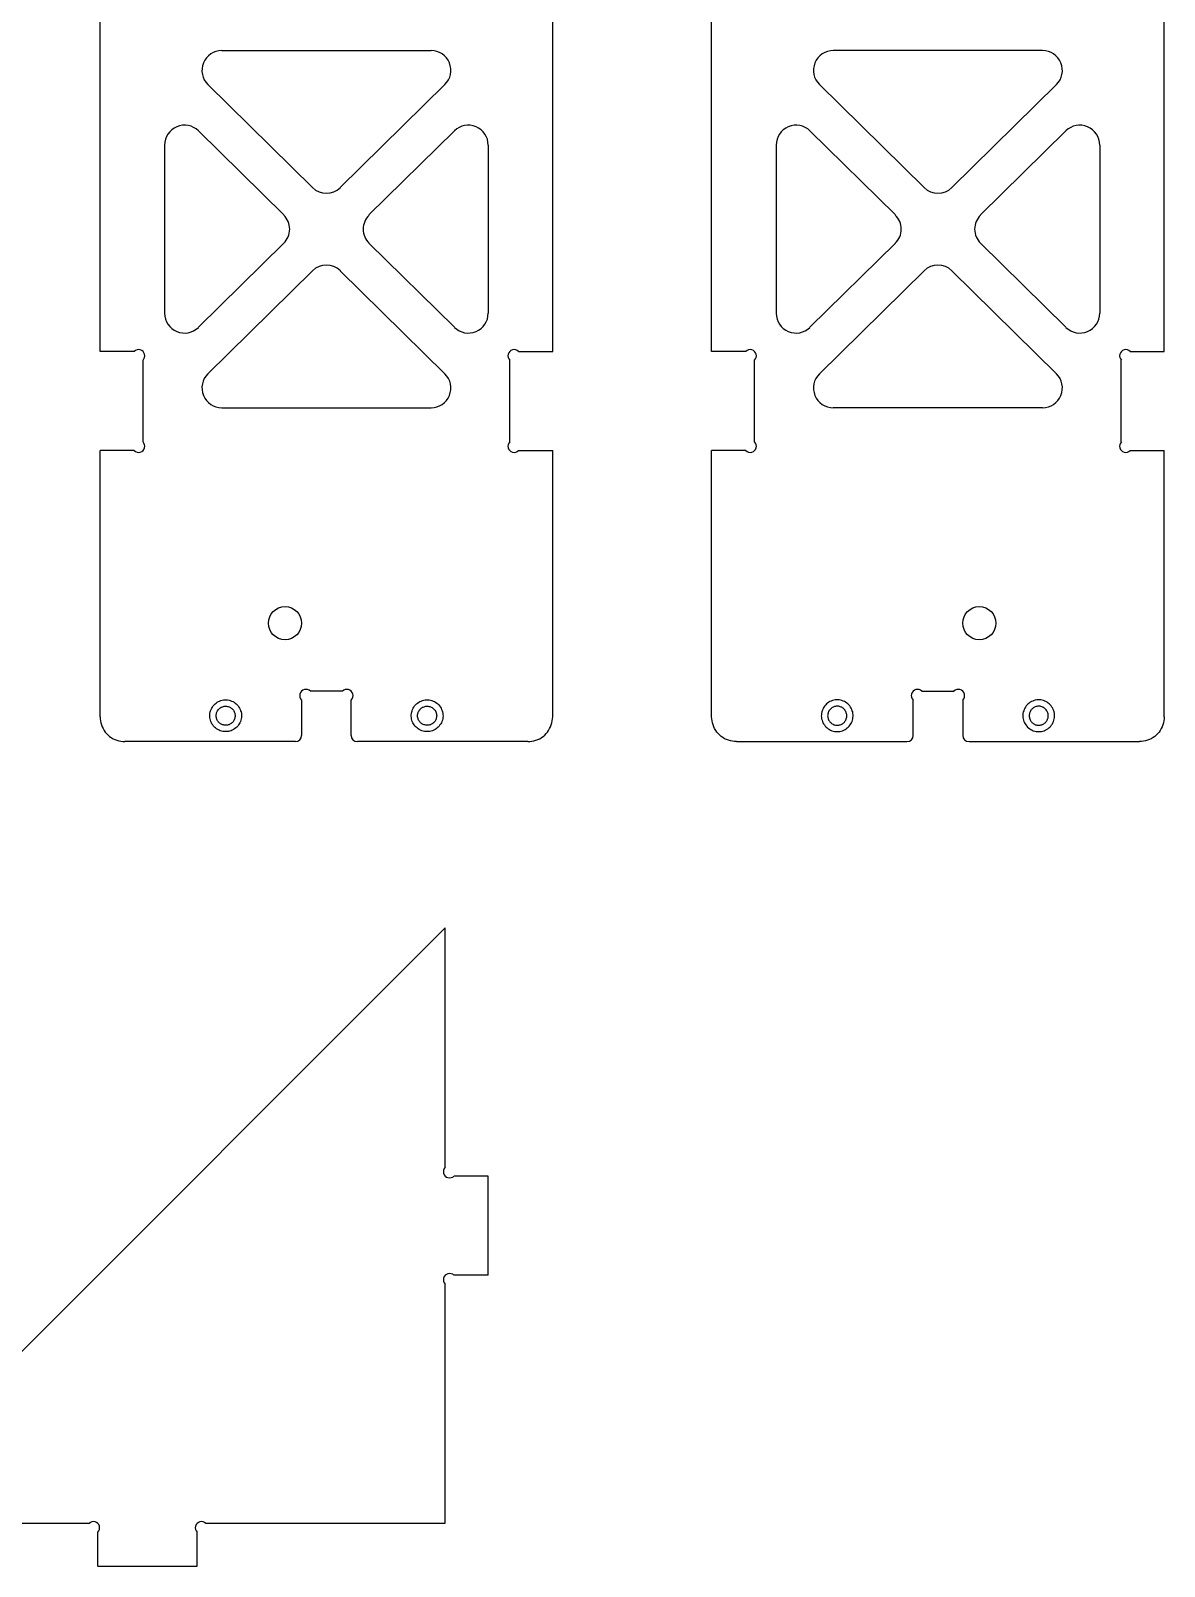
# Model space of a CAD drawing. Extents: x -1.2 to 39.5, y -7.5 to 26.8.
# Drawn here: x 28.07 to 39.49, y -7.51 to 7.97 of the extents above; entities that cross this region are included whole.
import ezdxf

# ---------------------------------------------------------------- set-up
doc = ezdxf.new("R2010")
doc.units = 0
for name, color, linetype in [('CUTSHEETS_2D', 7, 'CONTINUOUS'), ('CUTSHEETS_2D$DRILL_5M', 200, 'CONTINUOUS'), ('CUTSHEETS_2D$EXTERIOR_CUTS', 7, 'CONTINUOUS'), ('CUTSHEETS_2D$INTERIOR_CUTS', 20, 'CONTINUOUS'), ('CUTSHEETS_2D$POCKETS_0_125', 7, 'CONTINUOUS')]:
    doc.layers.add(name, color=color, linetype=linetype)

msp = doc.modelspace()

# ---------------------------------------------------------------- linework, layer by layer
at = {"layer": 'CUTSHEETS_2D'}
for p, q in [((29.116, 4.733), (28.772, 4.733)), ((29.205, 3.822), (29.205, 4.645)), ((32.899, 3.822), (32.899, 4.645)), ((32.987, 4.733), (33.332, 4.733)), ((35.278, 4.733), (34.933, 4.733)), ((35.366, 3.822), (35.366, 4.645)), ((39.06, 3.822), (39.06, 4.645)), ((39.149, 4.733), (39.493, 4.733)), ((29.116, 3.733), (28.772, 3.733)), ((32.987, 3.733), (33.332, 3.733)), ((35.278, 3.733), (34.933, 3.733)), ((39.149, 3.733), (39.493, 3.733)), ((32.249, -1.078), (26.249, -7.078)), ((32.682, -3.578), (32.338, -3.578)), ((32.682, -4.578), (32.682, -3.578)), ((32.682, -4.578), (32.338, -4.578)), ((28.749, -7.511), (28.749, -7.167)), ((29.749, -7.511), (29.749, -7.167)), ((28.749, -7.511), (29.749, -7.511))]:
    msp.add_line(p, q, dxfattribs=at)
at = {"layer": 'CUTSHEETS_2D$DRILL_5M'}
for p, q in [((29.943, 1.082), (29.945, 1.09)), ((29.945, 1.09), (29.948, 1.097)), ((29.948, 1.097), (29.951, 1.105)), ((29.951, 1.105), (29.955, 1.112)), ((29.955, 1.112), (29.96, 1.119)), ((29.96, 1.119), (29.965, 1.125)), ((29.965, 1.125), (29.971, 1.131)), ((29.971, 1.131), (29.977, 1.137)), ((29.977, 1.137), (29.984, 1.141)), ((29.984, 1.141), (29.991, 1.146)), ((29.991, 1.146), (29.998, 1.149)), ((29.998, 1.149), (30.006, 1.152)), ((30.006, 1.152), (30.014, 1.154)), ((30.014, 1.154), (30.022, 1.156)), ((30.022, 1.156), (30.03, 1.157)), ((30.03, 1.157), (30.039, 1.157)), ((30.039, 1.157), (30.047, 1.157)), ((30.047, 1.157), (30.055, 1.155)), ((30.055, 1.155), (30.063, 1.153)), ((30.063, 1.153), (30.071, 1.151)), ((30.071, 1.151), (30.079, 1.147)), ((30.079, 1.147), (30.086, 1.144)), ((30.086, 1.144), (30.093, 1.139)), ((30.093, 1.139), (30.099, 1.134)), ((30.099, 1.134), (30.105, 1.128)), ((30.105, 1.128), (30.111, 1.122)), ((30.111, 1.122), (30.116, 1.116)), ((30.116, 1.116), (30.12, 1.109)), ((30.12, 1.109), (30.124, 1.101)), ((30.124, 1.101), (30.127, 1.094)), ((30.127, 1.094), (30.129, 1.086)), ((30.129, 1.086), (30.131, 1.078)), ((31.973, 1.082), (31.975, 1.09)), ((31.975, 1.09), (31.978, 1.097)), ((31.978, 1.097), (31.981, 1.105)), ((31.981, 1.105), (31.985, 1.112)), ((31.985, 1.112), (31.99, 1.119)), ((31.99, 1.119), (31.995, 1.125)), ((31.995, 1.125), (32.001, 1.131)), ((32.001, 1.131), (32.007, 1.137)), ((32.007, 1.137), (32.014, 1.141)), ((32.014, 1.141), (32.021, 1.146)), ((32.021, 1.146), (32.028, 1.149)), ((32.028, 1.149), (32.036, 1.152)), ((32.036, 1.152), (32.044, 1.154)), ((32.044, 1.154), (32.052, 1.156)), ((32.052, 1.156), (32.06, 1.157)), ((32.06, 1.157), (32.069, 1.157)), ((32.069, 1.157), (32.077, 1.157)), ((32.077, 1.157), (32.085, 1.155)), ((32.085, 1.155), (32.093, 1.153)), ((32.093, 1.153), (32.101, 1.151)), ((32.101, 1.151), (32.109, 1.147)), ((32.109, 1.147), (32.116, 1.144)), ((32.116, 1.144), (32.123, 1.139)), ((32.123, 1.139), (32.129, 1.134)), ((32.129, 1.134), (32.135, 1.128)), ((32.135, 1.128), (32.141, 1.122)), ((32.141, 1.122), (32.146, 1.116)), ((32.146, 1.116), (32.15, 1.109)), ((32.15, 1.109), (32.154, 1.101)), ((32.154, 1.101), (32.157, 1.094)), ((32.157, 1.094), (32.159, 1.086)), ((32.159, 1.086), (32.161, 1.078)), ((36.106, 1.086), (36.104, 1.078)), ((36.108, 1.094), (36.106, 1.086)), ((36.111, 1.101), (36.108, 1.094)), ((36.115, 1.109), (36.111, 1.101)), ((36.119, 1.116), (36.115, 1.109)), ((36.124, 1.122), (36.119, 1.116)), ((36.13, 1.128), (36.124, 1.122)), ((36.136, 1.134), (36.13, 1.128)), ((36.142, 1.139), (36.136, 1.134)), ((36.149, 1.144), (36.142, 1.139)), ((36.156, 1.147), (36.149, 1.144)), ((36.164, 1.151), (36.156, 1.147)), ((36.172, 1.153), (36.164, 1.151)), ((36.18, 1.155), (36.172, 1.153)), ((36.188, 1.157), (36.18, 1.155)), ((36.196, 1.157), (36.188, 1.157)), ((36.205, 1.157), (36.196, 1.157)), ((36.213, 1.156), (36.205, 1.157)), ((36.221, 1.154), (36.213, 1.156)), ((36.229, 1.152), (36.221, 1.154)), ((36.237, 1.149), (36.229, 1.152)), ((36.244, 1.146), (36.237, 1.149)), ((36.251, 1.141), (36.244, 1.146)), ((36.258, 1.137), (36.251, 1.141)), ((36.264, 1.131), (36.258, 1.137)), ((36.27, 1.125), (36.264, 1.131)), ((36.275, 1.119), (36.27, 1.125)), ((36.28, 1.112), (36.275, 1.119)), ((36.284, 1.105), (36.28, 1.112)), ((36.287, 1.097), (36.284, 1.105)), ((36.29, 1.09), (36.287, 1.097)), ((36.292, 1.082), (36.29, 1.09)), ((38.136, 1.086), (38.134, 1.078)), ((38.138, 1.094), (38.136, 1.086)), ((38.141, 1.101), (38.138, 1.094)), ((38.145, 1.109), (38.141, 1.101)), ((38.149, 1.116), (38.145, 1.109)), ((38.154, 1.122), (38.149, 1.116)), ((38.16, 1.128), (38.154, 1.122)), ((38.166, 1.134), (38.16, 1.128)), ((38.172, 1.139), (38.166, 1.134)), ((38.179, 1.144), (38.172, 1.139)), ((38.186, 1.147), (38.179, 1.144)), ((38.194, 1.151), (38.186, 1.147)), ((38.202, 1.153), (38.194, 1.151)), ((38.21, 1.155), (38.202, 1.153)), ((38.218, 1.157), (38.21, 1.155)), ((38.226, 1.157), (38.218, 1.157)), ((38.235, 1.157), (38.226, 1.157)), ((38.243, 1.156), (38.235, 1.157)), ((38.251, 1.154), (38.243, 1.156)), ((38.259, 1.152), (38.251, 1.154)), ((38.267, 1.149), (38.259, 1.152)), ((38.274, 1.146), (38.267, 1.149)), ((38.281, 1.141), (38.274, 1.146)), ((38.288, 1.137), (38.281, 1.141)), ((38.294, 1.131), (38.288, 1.137)), ((38.3, 1.125), (38.294, 1.131)), ((38.305, 1.119), (38.3, 1.125)), ((38.31, 1.112), (38.305, 1.119)), ((38.314, 1.105), (38.31, 1.112)), ((38.317, 1.097), (38.314, 1.105)), ((38.32, 1.09), (38.317, 1.097)), ((38.322, 1.082), (38.32, 1.09)), ((29.941, 1.073), (29.943, 1.082)), ((29.941, 1.065), (29.941, 1.073)), ((29.941, 1.057), (29.941, 1.065)), ((29.941, 1.049), (29.941, 1.057)), ((29.943, 1.041), (29.941, 1.049)), ((29.945, 1.033), (29.943, 1.041)), ((29.948, 1.025), (29.945, 1.033)), ((29.951, 1.017), (29.948, 1.025)), ((29.955, 1.01), (29.951, 1.017)), ((29.96, 1.003), (29.955, 1.01)), ((29.965, 0.997), (29.96, 1.003)), ((29.971, 0.991), (29.965, 0.997)), ((29.977, 0.986), (29.971, 0.991)), ((29.984, 0.981), (29.977, 0.986)), ((29.991, 0.977), (29.984, 0.981)), ((29.998, 0.973), (29.991, 0.977)), ((30.006, 0.97), (29.998, 0.973)), ((30.014, 0.968), (30.006, 0.97)), ((30.022, 0.966), (30.014, 0.968)), ((30.03, 0.965), (30.022, 0.966)), ((30.039, 0.965), (30.03, 0.965)), ((30.047, 0.966), (30.039, 0.965)), ((30.055, 0.967), (30.047, 0.966)), ((30.063, 0.969), (30.055, 0.967)), ((30.071, 0.971), (30.063, 0.969)), ((30.079, 0.975), (30.071, 0.971)), ((30.086, 0.979), (30.079, 0.975)), ((30.093, 0.983), (30.086, 0.979)), ((30.099, 0.988), (30.093, 0.983)), ((30.105, 0.994), (30.099, 0.988)), ((30.111, 1), (30.105, 0.994)), ((30.116, 1.007), (30.111, 1)), ((30.12, 1.014), (30.116, 1.007)), ((30.124, 1.021), (30.12, 1.014)), ((30.127, 1.029), (30.124, 1.021)), ((30.129, 1.037), (30.127, 1.029)), ((30.131, 1.045), (30.129, 1.037)), ((30.131, 1.078), (30.132, 1.069)), ((30.132, 1.053), (30.131, 1.045)), ((30.132, 1.069), (30.133, 1.061)), ((30.133, 1.061), (30.132, 1.053)), ((31.971, 1.073), (31.973, 1.082)), ((31.971, 1.065), (31.971, 1.073)), ((31.971, 1.057), (31.971, 1.065)), ((31.971, 1.049), (31.971, 1.057)), ((31.973, 1.041), (31.971, 1.049)), ((31.975, 1.033), (31.973, 1.041)), ((31.978, 1.025), (31.975, 1.033)), ((31.981, 1.017), (31.978, 1.025)), ((31.985, 1.01), (31.981, 1.017)), ((31.99, 1.003), (31.985, 1.01)), ((31.995, 0.997), (31.99, 1.003)), ((32.001, 0.991), (31.995, 0.997)), ((32.007, 0.986), (32.001, 0.991)), ((32.014, 0.981), (32.007, 0.986)), ((32.021, 0.977), (32.014, 0.981)), ((32.028, 0.973), (32.021, 0.977)), ((32.036, 0.97), (32.028, 0.973)), ((32.044, 0.968), (32.036, 0.97)), ((32.052, 0.966), (32.044, 0.968)), ((32.06, 0.965), (32.052, 0.966)), ((32.069, 0.965), (32.06, 0.965)), ((32.077, 0.966), (32.069, 0.965)), ((32.085, 0.967), (32.077, 0.966)), ((32.093, 0.969), (32.085, 0.967)), ((32.101, 0.971), (32.093, 0.969)), ((32.109, 0.975), (32.101, 0.971)), ((32.116, 0.979), (32.109, 0.975)), ((32.123, 0.983), (32.116, 0.979)), ((32.129, 0.988), (32.123, 0.983)), ((32.135, 0.994), (32.129, 0.988)), ((32.141, 1), (32.135, 0.994)), ((32.146, 1.007), (32.141, 1)), ((32.15, 1.014), (32.146, 1.007)), ((32.154, 1.021), (32.15, 1.014)), ((32.157, 1.029), (32.154, 1.021)), ((32.159, 1.037), (32.157, 1.029)), ((32.161, 1.045), (32.159, 1.037)), ((32.161, 1.078), (32.162, 1.069)), ((32.162, 1.053), (32.161, 1.045)), ((32.162, 1.069), (32.163, 1.061)), ((32.163, 1.061), (32.162, 1.053)), ((36.103, 1.069), (36.102, 1.061)), ((36.102, 1.061), (36.103, 1.053)), ((36.104, 1.078), (36.103, 1.069)), ((36.103, 1.053), (36.104, 1.045)), ((36.104, 1.045), (36.106, 1.037)), ((36.106, 1.037), (36.108, 1.029)), ((36.108, 1.029), (36.111, 1.021)), ((36.111, 1.021), (36.115, 1.014)), ((36.115, 1.014), (36.119, 1.007)), ((36.119, 1.007), (36.124, 1)), ((36.124, 1), (36.13, 0.994)), ((36.13, 0.994), (36.136, 0.988)), ((36.136, 0.988), (36.142, 0.983)), ((36.142, 0.983), (36.149, 0.979)), ((36.149, 0.979), (36.156, 0.975)), ((36.156, 0.975), (36.164, 0.971)), ((36.164, 0.971), (36.172, 0.969)), ((36.172, 0.969), (36.18, 0.967)), ((36.18, 0.967), (36.188, 0.966)), ((36.188, 0.966), (36.196, 0.965)), ((36.196, 0.965), (36.205, 0.965)), ((36.205, 0.965), (36.213, 0.966)), ((36.213, 0.966), (36.221, 0.968)), ((36.221, 0.968), (36.229, 0.97)), ((36.229, 0.97), (36.237, 0.973)), ((36.237, 0.973), (36.244, 0.977)), ((36.244, 0.977), (36.251, 0.981)), ((36.251, 0.981), (36.258, 0.986)), ((36.258, 0.986), (36.264, 0.991)), ((36.264, 0.991), (36.27, 0.997)), ((36.27, 0.997), (36.275, 1.003)), ((36.275, 1.003), (36.28, 1.01)), ((36.28, 1.01), (36.284, 1.017)), ((36.284, 1.017), (36.287, 1.025)), ((36.287, 1.025), (36.29, 1.033)), ((36.29, 1.033), (36.292, 1.041)), ((36.294, 1.073), (36.292, 1.082)), ((36.292, 1.041), (36.294, 1.049)), ((36.294, 1.065), (36.294, 1.073)), ((36.294, 1.057), (36.294, 1.065)), ((36.294, 1.049), (36.294, 1.057)), ((38.133, 1.069), (38.132, 1.061)), ((38.132, 1.061), (38.133, 1.053)), ((38.134, 1.078), (38.133, 1.069)), ((38.133, 1.053), (38.134, 1.045)), ((38.134, 1.045), (38.136, 1.037)), ((38.136, 1.037), (38.138, 1.029)), ((38.138, 1.029), (38.141, 1.021)), ((38.141, 1.021), (38.145, 1.014)), ((38.145, 1.014), (38.149, 1.007)), ((38.149, 1.007), (38.154, 1)), ((38.154, 1), (38.16, 0.994)), ((38.16, 0.994), (38.166, 0.988)), ((38.166, 0.988), (38.172, 0.983)), ((38.172, 0.983), (38.179, 0.979)), ((38.179, 0.979), (38.186, 0.975)), ((38.186, 0.975), (38.194, 0.971)), ((38.194, 0.971), (38.202, 0.969)), ((38.202, 0.969), (38.21, 0.967)), ((38.21, 0.967), (38.218, 0.966)), ((38.218, 0.966), (38.226, 0.965)), ((38.226, 0.965), (38.235, 0.965)), ((38.235, 0.965), (38.243, 0.966)), ((38.243, 0.966), (38.251, 0.968)), ((38.251, 0.968), (38.259, 0.97)), ((38.259, 0.97), (38.267, 0.973)), ((38.267, 0.973), (38.274, 0.977)), ((38.274, 0.977), (38.281, 0.981)), ((38.281, 0.981), (38.288, 0.986)), ((38.288, 0.986), (38.294, 0.991)), ((38.294, 0.991), (38.3, 0.997)), ((38.3, 0.997), (38.305, 1.003)), ((38.305, 1.003), (38.31, 1.01)), ((38.31, 1.01), (38.314, 1.017)), ((38.314, 1.017), (38.317, 1.025)), ((38.317, 1.025), (38.32, 1.033)), ((38.32, 1.033), (38.322, 1.041)), ((38.324, 1.073), (38.322, 1.082)), ((38.322, 1.041), (38.324, 1.049)), ((38.324, 1.065), (38.324, 1.073)), ((38.324, 1.057), (38.324, 1.065)), ((38.324, 1.049), (38.324, 1.057))]:
    msp.add_line(p, q, dxfattribs=at)
at = {"layer": 'CUTSHEETS_2D$EXTERIOR_CUTS'}
for p, q in [((28.772, 4.733), (28.772, 11.965)), ((33.332, 4.733), (33.332, 11.965)), ((34.933, 4.733), (34.933, 11.965)), ((39.493, 4.733), (39.493, 11.965)), ((28.772, 1.627), (28.772, 3.733)), ((33.332, 1.627), (33.332, 3.733)), ((34.933, 1.627), (34.933, 3.733)), ((39.493, 1.627), (39.493, 3.733)), ((28.772, 1.05), (28.772, 1.627)), ((33.332, 1.05), (33.332, 1.627)), ((34.933, 1.05), (34.933, 1.627)), ((39.493, 1.05), (39.493, 1.627)), ((31.213, 1.308), (30.89, 1.308)), ((37.052, 1.308), (37.375, 1.308)), ((30.802, 1.22), (30.802, 0.863)), ((31.302, 0.863), (31.302, 1.22)), ((36.963, 0.863), (36.963, 1.22)), ((37.463, 1.22), (37.463, 0.863)), ((28.772, 1.05), (28.772, 1.03)), ((28.772, 1.03), (28.775, 1.009)), ((28.775, 1.009), (28.779, 0.989)), ((28.779, 0.989), (28.785, 0.969)), ((28.785, 0.969), (28.793, 0.95)), ((28.793, 0.95), (28.802, 0.931)), ((28.802, 0.931), (28.812, 0.914)), ((33.291, 0.914), (33.301, 0.931)), ((33.301, 0.931), (33.311, 0.95)), ((33.311, 0.95), (33.318, 0.969)), ((33.318, 0.969), (33.324, 0.989)), ((33.324, 0.989), (33.328, 1.009)), ((33.328, 1.009), (33.331, 1.03)), ((33.331, 1.03), (33.332, 1.05)), ((34.934, 1.03), (34.933, 1.05)), ((34.937, 1.009), (34.934, 1.03)), ((34.941, 0.989), (34.937, 1.009)), ((34.947, 0.969), (34.941, 0.989)), ((34.954, 0.95), (34.947, 0.969)), ((34.963, 0.931), (34.954, 0.95)), ((34.974, 0.914), (34.963, 0.931)), ((39.463, 0.931), (39.453, 0.914)), ((39.472, 0.95), (39.463, 0.931)), ((39.48, 0.969), (39.472, 0.95)), ((39.486, 0.989), (39.48, 0.969)), ((39.49, 1.009), (39.486, 0.989)), ((39.493, 1.03), (39.49, 1.009)), ((39.493, 1.05), (39.493, 1.03)), ((28.812, 0.914), (28.824, 0.897)), ((28.824, 0.897), (28.838, 0.881)), ((28.838, 0.881), (28.852, 0.866)), ((28.852, 0.866), (28.868, 0.853)), ((28.868, 0.853), (28.885, 0.841)), ((28.885, 0.841), (28.903, 0.83)), ((28.903, 0.83), (28.921, 0.821)), ((28.921, 0.821), (28.94, 0.814)), ((28.94, 0.814), (28.96, 0.808)), ((28.96, 0.808), (28.98, 0.804)), ((28.98, 0.804), (29.001, 0.801)), ((29.001, 0.801), (29.022, 0.8)), ((30.739, 0.8), (29.022, 0.8)), ((33.082, 0.8), (31.364, 0.8)), ((33.082, 0.8), (33.102, 0.801)), ((33.102, 0.801), (33.123, 0.804)), ((33.123, 0.804), (33.143, 0.808)), ((33.143, 0.808), (33.163, 0.814)), ((33.163, 0.814), (33.182, 0.821)), ((33.182, 0.821), (33.201, 0.83)), ((33.201, 0.83), (33.218, 0.841)), ((33.218, 0.841), (33.235, 0.853)), ((33.235, 0.853), (33.251, 0.866)), ((33.251, 0.866), (33.266, 0.881)), ((33.266, 0.881), (33.279, 0.897)), ((33.279, 0.897), (33.291, 0.914)), ((34.986, 0.897), (34.974, 0.914)), ((34.999, 0.881), (34.986, 0.897)), ((35.014, 0.866), (34.999, 0.881)), ((35.03, 0.853), (35.014, 0.866)), ((35.047, 0.841), (35.03, 0.853)), ((35.064, 0.83), (35.047, 0.841)), ((35.083, 0.821), (35.064, 0.83)), ((35.102, 0.814), (35.083, 0.821)), ((35.122, 0.808), (35.102, 0.814)), ((35.142, 0.804), (35.122, 0.808)), ((35.163, 0.801), (35.142, 0.804)), ((35.183, 0.8), (35.163, 0.801)), ((35.183, 0.8), (36.901, 0.8)), ((37.526, 0.8), (39.243, 0.8)), ((39.264, 0.801), (39.243, 0.8)), ((39.285, 0.804), (39.264, 0.801)), ((39.305, 0.808), (39.285, 0.804)), ((39.325, 0.814), (39.305, 0.808)), ((39.344, 0.821), (39.325, 0.814)), ((39.362, 0.83), (39.344, 0.821)), ((39.38, 0.841), (39.362, 0.83)), ((39.397, 0.853), (39.38, 0.841)), ((39.413, 0.866), (39.397, 0.853)), ((39.427, 0.881), (39.413, 0.866)), ((39.441, 0.897), (39.427, 0.881)), ((39.453, 0.914), (39.441, 0.897)), ((32.249, -3.49), (32.249, -1.078)), ((32.249, -6.252), (32.249, -4.667)), ((32.249, -7.078), (32.249, -6.252)), ((27.076, -7.078), (28.661, -7.078)), ((29.838, -7.078), (32.249, -7.078))]:
    msp.add_line(p, q, dxfattribs=at)
for centre, start, end in [((29.16, 4.689), 314.9884, 135.0347), ((32.943, 4.689), 44.9653, 225.0116), ((35.322, 4.689), 314.9884, 135.0347), ((39.105, 4.689), 44.9653, 225.0116), ((29.16, 3.777), 224.9653, 45.0116), ((32.943, 3.777), 134.9884, 315.0347), ((35.322, 3.777), 224.9653, 45.0116), ((39.105, 3.777), 134.9884, 315.0347), ((30.846, 1.264), 45, 225.0924), ((31.258, 1.264), 314.9076, 135), ((37.007, 1.264), 45, 225.0924), ((37.419, 1.264), 314.9076, 135), ((30.739, 0.863), 270, 360), ((31.364, 0.863), 180, 270), ((36.901, 0.863), 270, 0), ((37.526, 0.863), 180, 270), ((32.293, -3.534), 134.9653, 315.0116), ((32.293, -4.623), 44.9884, 225.0347), ((28.705, -7.123), 314.9884, 135.0347), ((29.793, -7.123), 44.9653, 225.0116)]:
    msp.add_arc(centre, 0.0625, start, end, dxfattribs=at)
at = {"layer": 'CUTSHEETS_2D$INTERIOR_CUTS'}
for p, q in [((29.998, 7.765), (32.106, 7.765)), ((38.267, 7.765), (36.159, 7.765)), ((30.911, 6.384), (29.857, 7.423)), ((32.246, 7.423), (31.192, 6.384)), ((36.019, 7.423), (37.073, 6.384)), ((37.354, 6.384), (38.408, 7.423)), ((29.422, 6.813), (29.422, 5.118)), ((30.622, 6.108), (29.762, 6.955)), ((32.341, 6.955), (31.481, 6.108)), ((32.682, 6.813), (32.682, 5.118)), ((35.583, 6.813), (35.583, 5.118)), ((35.924, 6.955), (36.784, 6.108)), ((37.643, 6.108), (38.503, 6.955)), ((38.843, 6.813), (38.843, 5.118)), ((30.622, 5.823), (29.762, 4.976)), ((32.341, 4.976), (31.481, 5.823)), ((35.924, 4.976), (36.784, 5.823)), ((37.643, 5.823), (38.503, 4.976)), ((30.911, 5.546), (29.857, 4.508)), ((32.246, 4.508), (31.192, 5.546)), ((36.019, 4.508), (37.073, 5.546)), ((37.354, 5.546), (38.408, 4.508)), ((29.998, 4.165), (32.106, 4.165)), ((38.267, 4.165), (36.159, 4.165))]:
    msp.add_line(p, q, dxfattribs=at)
for centre in [(30.635, 1.994), (37.63, 1.994)]:
    msp.add_circle(centre, 0.167, dxfattribs=at)
for centre, start, end in [((29.998, 7.565), 90, 225.4265), ((32.106, 7.565), 314.5735, 90), ((36.159, 7.565), 90, 225.4265), ((38.267, 7.565), 314.5735, 90), ((29.622, 6.813), 45.4265, 180), ((32.482, 6.813), 0, 134.5735), ((35.783, 6.813), 45.4265, 180), ((38.643, 6.813), 0, 134.5735), ((31.052, 6.527), 225.4265, 314.5735), ((37.213, 6.527), 225.4265, 314.5735), ((30.482, 5.965), 314.5735, 45.4265), ((31.622, 5.965), 134.5735, 225.4265), ((36.643, 5.965), 314.5735, 45.4265), ((37.783, 5.965), 134.5735, 225.4265), ((31.052, 5.404), 45.4265, 134.5735), ((37.213, 5.404), 45.4265, 134.5735), ((29.622, 5.118), 180, 314.5735), ((32.482, 5.118), 225.4265, 0), ((35.783, 5.118), 180, 314.5735), ((38.643, 5.118), 225.4265, 0), ((29.998, 4.365), 134.5735, 270), ((32.106, 4.365), 270, 45.4265), ((36.159, 4.365), 134.5735, 270), ((38.267, 4.365), 270, 45.4265)]:
    msp.add_arc(centre, 0.2, start, end, dxfattribs=at)
at = {"layer": 'CUTSHEETS_2D$POCKETS_0_125'}
for p, q in [((29.877, 1.071), (29.878, 1.085)), ((29.878, 1.085), (29.881, 1.099)), ((29.881, 1.099), (29.885, 1.112)), ((29.885, 1.112), (29.89, 1.125)), ((29.89, 1.125), (29.896, 1.137)), ((29.896, 1.137), (29.903, 1.149)), ((29.903, 1.149), (29.911, 1.16)), ((29.911, 1.16), (29.92, 1.171)), ((29.92, 1.171), (29.93, 1.18)), ((29.93, 1.18), (29.94, 1.189)), ((29.94, 1.189), (29.952, 1.197)), ((29.952, 1.197), (29.964, 1.204)), ((29.964, 1.204), (29.976, 1.209)), ((29.976, 1.209), (29.989, 1.214)), ((29.989, 1.214), (30.002, 1.217)), ((30.002, 1.217), (30.016, 1.22)), ((30.016, 1.22), (30.03, 1.221)), ((30.03, 1.221), (30.044, 1.221)), ((30.044, 1.221), (30.057, 1.22)), ((30.057, 1.22), (30.071, 1.217)), ((30.071, 1.217), (30.084, 1.214)), ((30.084, 1.214), (30.097, 1.209)), ((30.097, 1.209), (30.11, 1.204)), ((30.11, 1.204), (30.122, 1.197)), ((30.122, 1.197), (30.133, 1.189)), ((30.133, 1.189), (30.144, 1.18)), ((30.144, 1.18), (30.153, 1.171)), ((30.153, 1.171), (30.162, 1.16)), ((30.162, 1.16), (30.17, 1.149)), ((30.17, 1.149), (30.177, 1.137)), ((30.177, 1.137), (30.183, 1.125)), ((30.183, 1.125), (30.188, 1.112)), ((30.188, 1.112), (30.192, 1.099)), ((30.192, 1.099), (30.195, 1.085)), ((30.195, 1.085), (30.196, 1.071)), ((31.907, 1.071), (31.908, 1.085)), ((31.908, 1.085), (31.911, 1.099)), ((31.911, 1.099), (31.915, 1.112)), ((31.915, 1.112), (31.92, 1.125)), ((31.92, 1.125), (31.926, 1.137)), ((31.926, 1.137), (31.933, 1.149)), ((31.933, 1.149), (31.941, 1.16)), ((31.941, 1.16), (31.95, 1.171)), ((31.95, 1.171), (31.96, 1.18)), ((31.96, 1.18), (31.97, 1.189)), ((31.97, 1.189), (31.982, 1.197)), ((31.982, 1.197), (31.994, 1.204)), ((31.994, 1.204), (32.006, 1.209)), ((32.006, 1.209), (32.019, 1.214)), ((32.019, 1.214), (32.032, 1.217)), ((32.032, 1.217), (32.046, 1.22)), ((32.046, 1.22), (32.06, 1.221)), ((32.06, 1.221), (32.074, 1.221)), ((32.074, 1.221), (32.087, 1.22)), ((32.087, 1.22), (32.101, 1.217)), ((32.101, 1.217), (32.114, 1.214)), ((32.114, 1.214), (32.127, 1.209)), ((32.127, 1.209), (32.14, 1.204)), ((32.14, 1.204), (32.152, 1.197)), ((32.152, 1.197), (32.163, 1.189)), ((32.163, 1.189), (32.174, 1.18)), ((32.174, 1.18), (32.183, 1.171)), ((32.183, 1.171), (32.192, 1.16)), ((32.192, 1.16), (32.2, 1.149)), ((32.2, 1.149), (32.207, 1.137)), ((32.207, 1.137), (32.213, 1.125)), ((32.213, 1.125), (32.218, 1.112)), ((32.218, 1.112), (32.222, 1.099)), ((32.222, 1.099), (32.225, 1.085)), ((32.225, 1.085), (32.226, 1.071)), ((36.04, 1.085), (36.039, 1.071)), ((36.043, 1.099), (36.04, 1.085)), ((36.047, 1.112), (36.043, 1.099)), ((36.052, 1.125), (36.047, 1.112)), ((36.058, 1.137), (36.052, 1.125)), ((36.065, 1.149), (36.058, 1.137)), ((36.073, 1.16), (36.065, 1.149)), ((36.082, 1.171), (36.073, 1.16)), ((36.091, 1.18), (36.082, 1.171)), ((36.102, 1.189), (36.091, 1.18)), ((36.113, 1.197), (36.102, 1.189)), ((36.125, 1.204), (36.113, 1.197)), ((36.138, 1.209), (36.125, 1.204)), ((36.151, 1.214), (36.138, 1.209)), ((36.164, 1.217), (36.151, 1.214)), ((36.178, 1.22), (36.164, 1.217)), ((36.191, 1.221), (36.178, 1.22)), ((36.205, 1.221), (36.191, 1.221)), ((36.219, 1.22), (36.205, 1.221)), ((36.233, 1.217), (36.219, 1.22)), ((36.246, 1.214), (36.233, 1.217)), ((36.259, 1.209), (36.246, 1.214)), ((36.271, 1.204), (36.259, 1.209)), ((36.283, 1.197), (36.271, 1.204)), ((36.295, 1.189), (36.283, 1.197)), ((36.305, 1.18), (36.295, 1.189)), ((36.315, 1.171), (36.305, 1.18)), ((36.324, 1.16), (36.315, 1.171)), ((36.332, 1.149), (36.324, 1.16)), ((36.339, 1.137), (36.332, 1.149)), ((36.345, 1.125), (36.339, 1.137)), ((36.35, 1.112), (36.345, 1.125)), ((36.354, 1.099), (36.35, 1.112)), ((36.357, 1.085), (36.354, 1.099)), ((36.358, 1.071), (36.357, 1.085)), ((38.07, 1.085), (38.069, 1.071)), ((38.073, 1.099), (38.07, 1.085)), ((38.077, 1.112), (38.073, 1.099)), ((38.082, 1.125), (38.077, 1.112)), ((38.088, 1.137), (38.082, 1.125)), ((38.095, 1.149), (38.088, 1.137)), ((38.103, 1.16), (38.095, 1.149)), ((38.112, 1.171), (38.103, 1.16)), ((38.121, 1.18), (38.112, 1.171)), ((38.132, 1.189), (38.121, 1.18)), ((38.143, 1.197), (38.132, 1.189)), ((38.155, 1.204), (38.143, 1.197)), ((38.168, 1.209), (38.155, 1.204)), ((38.181, 1.214), (38.168, 1.209)), ((38.194, 1.217), (38.181, 1.214)), ((38.208, 1.22), (38.194, 1.217)), ((38.221, 1.221), (38.208, 1.22)), ((38.235, 1.221), (38.221, 1.221)), ((38.249, 1.22), (38.235, 1.221)), ((38.263, 1.217), (38.249, 1.22)), ((38.276, 1.214), (38.263, 1.217)), ((38.289, 1.209), (38.276, 1.214)), ((38.301, 1.204), (38.289, 1.209)), ((38.313, 1.197), (38.301, 1.204)), ((38.325, 1.189), (38.313, 1.197)), ((38.335, 1.18), (38.325, 1.189)), ((38.345, 1.171), (38.335, 1.18)), ((38.354, 1.16), (38.345, 1.171)), ((38.362, 1.149), (38.354, 1.16)), ((38.369, 1.137), (38.362, 1.149)), ((38.375, 1.125), (38.369, 1.137)), ((38.38, 1.112), (38.375, 1.125)), ((38.384, 1.099), (38.38, 1.112)), ((38.387, 1.085), (38.384, 1.099)), ((38.388, 1.071), (38.387, 1.085)), ((29.877, 1.058), (29.877, 1.071)), ((29.878, 1.044), (29.877, 1.058)), ((29.88, 1.03), (29.878, 1.044)), ((29.883, 1.017), (29.88, 1.03)), ((29.887, 1.004), (29.883, 1.017)), ((29.893, 0.991), (29.887, 1.004)), ((29.899, 0.979), (29.893, 0.991)), ((29.907, 0.968), (29.899, 0.979)), ((29.915, 0.957), (29.907, 0.968)), ((29.925, 0.947), (29.915, 0.957)), ((29.935, 0.938), (29.925, 0.947)), ((29.946, 0.929), (29.935, 0.938)), ((29.958, 0.922), (29.946, 0.929)), ((30.127, 0.929), (30.116, 0.922)), ((30.138, 0.938), (30.127, 0.929)), ((30.149, 0.947), (30.138, 0.938)), ((30.158, 0.957), (30.149, 0.947)), ((30.166, 0.968), (30.158, 0.957)), ((30.174, 0.979), (30.166, 0.968)), ((30.181, 0.991), (30.174, 0.979)), ((30.186, 1.004), (30.181, 0.991)), ((30.19, 1.017), (30.186, 1.004)), ((30.194, 1.03), (30.19, 1.017)), ((30.196, 1.044), (30.194, 1.03)), ((30.196, 1.071), (30.197, 1.058)), ((30.197, 1.058), (30.196, 1.044)), ((31.907, 1.058), (31.907, 1.071)), ((31.908, 1.044), (31.907, 1.058)), ((31.91, 1.03), (31.908, 1.044)), ((31.913, 1.017), (31.91, 1.03)), ((31.917, 1.004), (31.913, 1.017)), ((31.923, 0.991), (31.917, 1.004)), ((31.929, 0.979), (31.923, 0.991)), ((31.937, 0.968), (31.929, 0.979)), ((31.945, 0.957), (31.937, 0.968)), ((31.955, 0.947), (31.945, 0.957)), ((31.965, 0.938), (31.955, 0.947)), ((31.976, 0.929), (31.965, 0.938)), ((31.988, 0.922), (31.976, 0.929)), ((32.157, 0.929), (32.146, 0.922)), ((32.168, 0.938), (32.157, 0.929)), ((32.179, 0.947), (32.168, 0.938)), ((32.188, 0.957), (32.179, 0.947)), ((32.196, 0.968), (32.188, 0.957)), ((32.204, 0.979), (32.196, 0.968)), ((32.211, 0.991), (32.204, 0.979)), ((32.216, 1.004), (32.211, 0.991)), ((32.22, 1.017), (32.216, 1.004)), ((32.224, 1.03), (32.22, 1.017)), ((32.226, 1.044), (32.224, 1.03)), ((32.226, 1.071), (32.227, 1.058)), ((32.227, 1.058), (32.226, 1.044)), ((36.039, 1.071), (36.038, 1.058)), ((36.038, 1.058), (36.039, 1.044)), ((36.039, 1.044), (36.041, 1.03)), ((36.041, 1.03), (36.045, 1.017)), ((36.045, 1.017), (36.049, 1.004)), ((36.049, 1.004), (36.054, 0.991)), ((36.054, 0.991), (36.061, 0.979)), ((36.061, 0.979), (36.069, 0.968)), ((36.069, 0.968), (36.077, 0.957)), ((36.077, 0.957), (36.086, 0.947)), ((36.086, 0.947), (36.097, 0.938)), ((36.097, 0.938), (36.108, 0.929)), ((36.108, 0.929), (36.119, 0.922)), ((36.277, 0.922), (36.289, 0.929)), ((36.289, 0.929), (36.3, 0.938)), ((36.3, 0.938), (36.31, 0.947)), ((36.31, 0.947), (36.32, 0.957)), ((36.32, 0.957), (36.328, 0.968)), ((36.328, 0.968), (36.336, 0.979)), ((36.336, 0.979), (36.342, 0.991)), ((36.342, 0.991), (36.348, 1.004)), ((36.348, 1.004), (36.352, 1.017)), ((36.352, 1.017), (36.355, 1.03)), ((36.355, 1.03), (36.357, 1.044)), ((36.357, 1.044), (36.358, 1.058)), ((36.358, 1.058), (36.358, 1.071)), ((38.069, 1.071), (38.068, 1.058)), ((38.068, 1.058), (38.069, 1.044)), ((38.069, 1.044), (38.071, 1.03)), ((38.071, 1.03), (38.075, 1.017)), ((38.075, 1.017), (38.079, 1.004)), ((38.079, 1.004), (38.084, 0.991)), ((38.084, 0.991), (38.091, 0.979)), ((38.091, 0.979), (38.099, 0.968)), ((38.099, 0.968), (38.107, 0.957)), ((38.107, 0.957), (38.116, 0.947)), ((38.116, 0.947), (38.127, 0.938)), ((38.127, 0.938), (38.138, 0.929)), ((38.138, 0.929), (38.149, 0.922)), ((38.307, 0.922), (38.319, 0.929)), ((38.319, 0.929), (38.33, 0.938)), ((38.33, 0.938), (38.34, 0.947)), ((38.34, 0.947), (38.35, 0.957)), ((38.35, 0.957), (38.358, 0.968)), ((38.358, 0.968), (38.366, 0.979)), ((38.366, 0.979), (38.372, 0.991)), ((38.372, 0.991), (38.378, 1.004)), ((38.378, 1.004), (38.382, 1.017)), ((38.382, 1.017), (38.385, 1.03)), ((38.385, 1.03), (38.387, 1.044)), ((38.387, 1.044), (38.388, 1.058)), ((38.388, 1.058), (38.388, 1.071)), ((29.97, 0.916), (29.958, 0.922)), ((29.983, 0.91), (29.97, 0.916)), ((29.996, 0.906), (29.983, 0.91)), ((30.009, 0.903), (29.996, 0.906)), ((30.023, 0.902), (30.009, 0.903)), ((30.037, 0.901), (30.023, 0.902)), ((30.05, 0.902), (30.037, 0.901)), ((30.064, 0.903), (30.05, 0.902)), ((30.077, 0.906), (30.064, 0.903)), ((30.091, 0.91), (30.077, 0.906)), ((30.103, 0.916), (30.091, 0.91)), ((30.116, 0.922), (30.103, 0.916)), ((32, 0.916), (31.988, 0.922)), ((32.013, 0.91), (32, 0.916)), ((32.026, 0.906), (32.013, 0.91)), ((32.039, 0.903), (32.026, 0.906)), ((32.053, 0.902), (32.039, 0.903)), ((32.067, 0.901), (32.053, 0.902)), ((32.08, 0.902), (32.067, 0.901)), ((32.094, 0.903), (32.08, 0.902)), ((32.107, 0.906), (32.094, 0.903)), ((32.121, 0.91), (32.107, 0.906)), ((32.133, 0.916), (32.121, 0.91)), ((32.146, 0.922), (32.133, 0.916)), ((36.119, 0.922), (36.132, 0.916)), ((36.132, 0.916), (36.144, 0.91)), ((36.144, 0.91), (36.158, 0.906)), ((36.158, 0.906), (36.171, 0.903)), ((36.171, 0.903), (36.185, 0.902)), ((36.185, 0.902), (36.198, 0.901)), ((36.198, 0.901), (36.212, 0.902)), ((36.212, 0.902), (36.226, 0.903)), ((36.226, 0.903), (36.239, 0.906)), ((36.239, 0.906), (36.252, 0.91)), ((36.252, 0.91), (36.265, 0.916)), ((36.265, 0.916), (36.277, 0.922)), ((38.149, 0.922), (38.162, 0.916)), ((38.162, 0.916), (38.174, 0.91)), ((38.174, 0.91), (38.188, 0.906)), ((38.188, 0.906), (38.201, 0.903)), ((38.201, 0.903), (38.215, 0.902)), ((38.215, 0.902), (38.228, 0.901)), ((38.228, 0.901), (38.242, 0.902)), ((38.242, 0.902), (38.256, 0.903)), ((38.256, 0.903), (38.269, 0.906)), ((38.269, 0.906), (38.282, 0.91)), ((38.282, 0.91), (38.295, 0.916)), ((38.295, 0.916), (38.307, 0.922))]:
    msp.add_line(p, q, dxfattribs=at)

doc.saveas('drawing.dxf')
